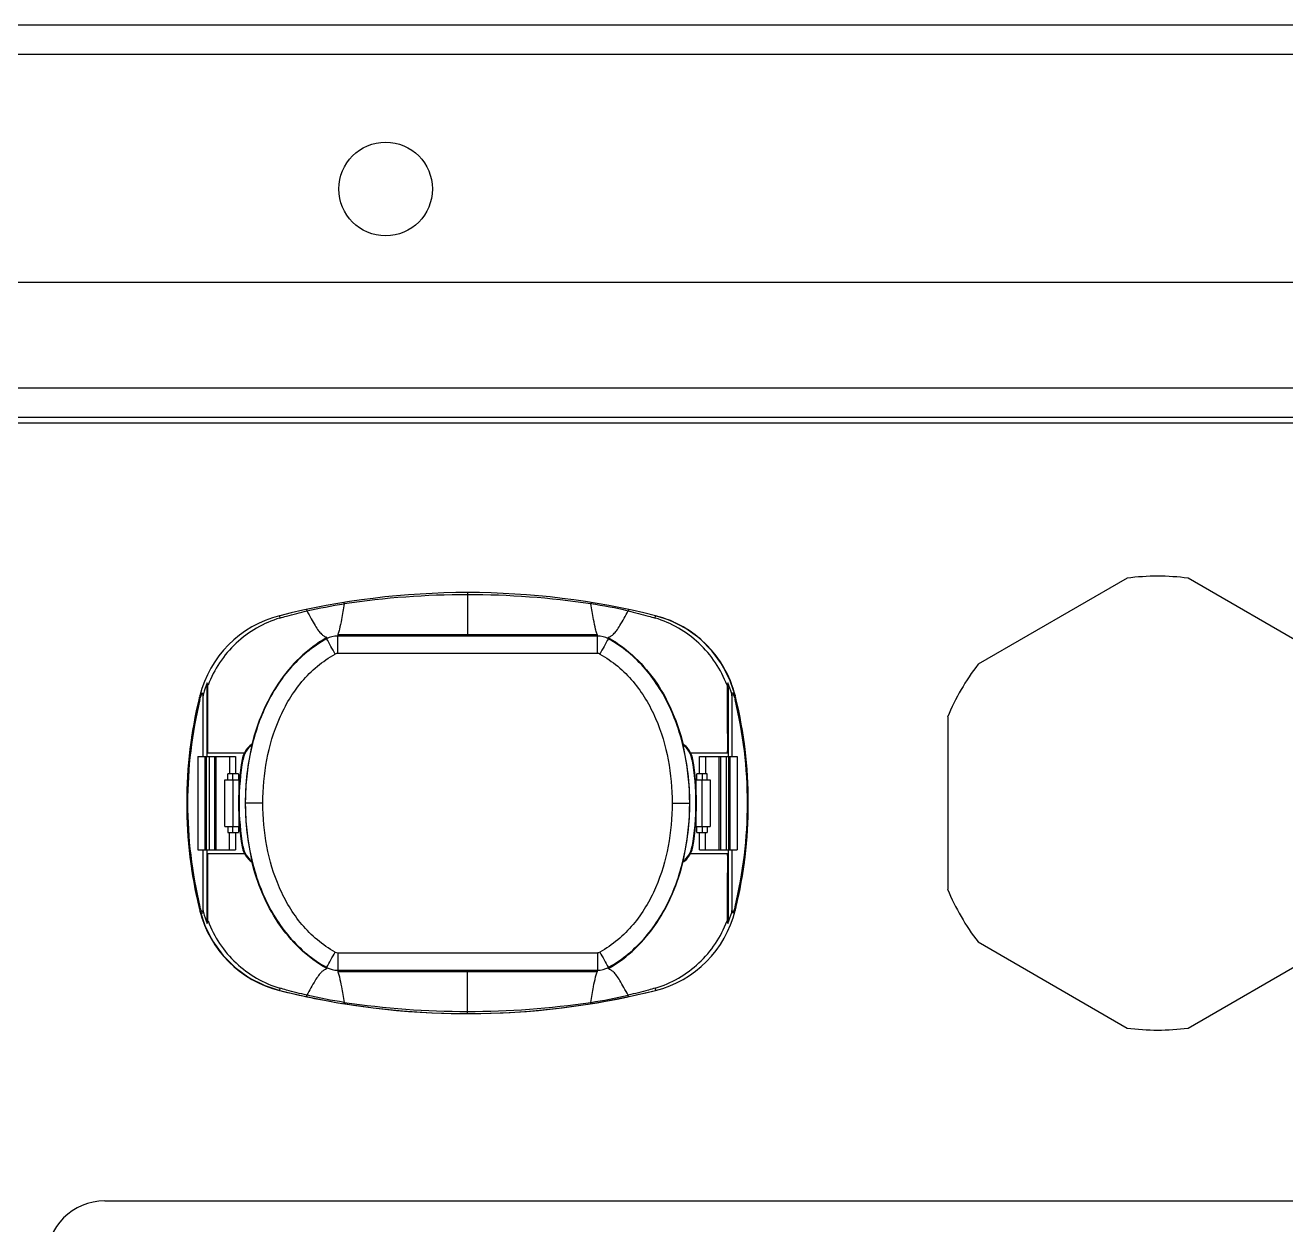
# Model space of a CAD drawing. Header units: millimetres. Extents: x 10297564 to 11610295, y -9287743 to -8409454.
# Drawn here: x 10497094 to 10499256, y -9075652 to -9073594 of the extents above; entities that cross this region are included whole.
import ezdxf

# ---------------------------------------------------------------- set-up
doc = ezdxf.new("R2010")
doc.units = ezdxf.units.MM
doc.header["$LTSCALE"] = 100
doc.layers.add('-0', color=7, linetype='Continuous')

# ---------------------------------------------------------------- blocks, each defined once
blk = doc.blocks.new('인버터 외형도')
at = {"layer": '-0', "linetype": 'Continuous'}
for p, q in [((99257.7, 55947.4), (85171.9, 55947.4)), ((99295.3, 55909.8), (85134.2, 55909.8)), ((99295.3, 55616.3), (85134.2, 55616.3)), ((85292.3, 55480.9), (99137.3, 55480.9)), ((85668.5, 55435.7), (98761.1, 55435.7)), ((86210.2, 55443.3), (98219.3, 55443.3)), ((97382.6, 55236), (97190.8, 55125.2)), ((97652.7, 55125.2), (97460.9, 55236)), ((96533.9, 55217.5), (96533.9, 55163.2)), ((96352.6, 55159.6), (96352.6, 55158.1)), ((96700.9, 55163.2), (96366.8, 55163.2)), ((96366.8, 55163.2), (96366.8, 55161.6)), ((96366.8, 55139.1), (96366.8, 55161.6)), ((96700.9, 55161.6), (96366.8, 55161.6)), ((96700.9, 55161.6), (96700.9, 55163.2)), ((96700.9, 55139.1), (96700.9, 55161.6)), ((96715, 55158.1), (96715, 55159.6)), ((96700.9, 55139.1), (96366.8, 55139.1)), ((96198.3, 55093.9), (96198.3, 55006.8)), ((96869.4, 55006.8), (96869.4, 55093.9)), ((96193.7, 55006.8), (96193.7, 55084.7)), ((96874, 55084.7), (96874, 55006.8)), ((96878.1, 55085.5), (96878.3, 55084.7)), ((97151.6, 55057.4), (97151.6, 54835.9)), ((96198.3, 55011.4), (96246.4, 55011.4)), ((96246.4, 55011.4), (96246.4, 55010.6)), ((96255.8, 55021.9), (96255.5, 55021.9)), ((96256.1, 55021.6), (96256.1, 55021.9)), ((96256.7, 55021.9), (96256.8, 55021.9)), ((96810.9, 55021.9), (96811, 55021.9)), ((96812.1, 55021.9), (96811.6, 55021.9)), ((96811.6, 55021.9), (96811.6, 55021.6)), ((96821.3, 55011.4), (96821.3, 55010.6)), ((96821.3, 55011.4), (96869.4, 55011.4)), ((96186.9, 55006.8), (96186.9, 54886.4)), ((96186.9, 55006.8), (96235.3, 55006.8)), ((96195.8, 55006.8), (96195.8, 54886.4)), ((96196.7, 55006.8), (96196.7, 54886.4)), ((96197.8, 55006.8), (96197.8, 54886.4)), ((96201.3, 55006.8), (96201.3, 54886.4)), ((96208.5, 55006.8), (96208.5, 54886.4)), ((96210, 55006.8), (96210, 54886.4)), ((96227.8, 55006.8), (96227.8, 54984.3)), ((96235.3, 55006.8), (96235.3, 54984.3)), ((96243.9, 55002.9), (96244.5, 55002.9)), ((96245.1, 55002.9), (96245.2, 55002.9)), ((96822.5, 55002.9), (96822.6, 55002.9)), ((96823.2, 55002.9), (96823.5, 55002.9)), ((96823.5, 55002.9), (96823.8, 55002.9)), ((96832.4, 54984.3), (96832.4, 55006.8)), ((96832.4, 55006.8), (96880.8, 55006.8)), ((96839.9, 55006.8), (96839.9, 54984.3)), ((96857.7, 54886.4), (96857.7, 55006.8)), ((96859.2, 55006.8), (96859.2, 54886.4)), ((96866.4, 55006.8), (96866.4, 54886.4)), ((96869.9, 54886.4), (96869.9, 55006.8)), ((96871, 54886.4), (96871, 55006.8)), ((96871.9, 54886.4), (96871.9, 55006.8)), ((96880.8, 55006.8), (96880.8, 54886.4)), ((96225.5, 54976.7), (96225.5, 54984.3)), ((96239, 54984.3), (96225.5, 54984.3)), ((96231.7, 54984.3), (96231.7, 54976.7)), ((96239, 54984.3), (96239, 54976.7)), ((96828.7, 54976.7), (96828.7, 54984.3)), ((96842.2, 54984.3), (96828.7, 54984.3)), ((96836.1, 54976.7), (96836.1, 54984.3)), ((96842.2, 54976.7), (96842.2, 54984.3)), ((96221.8, 54916.5), (96221.8, 54976.7)), ((96221.8, 54976.7), (96239.5, 54976.7)), ((96232, 54976.7), (96232, 54916.5)), ((96239.5, 54976.7), (96239.5, 54953.3)), ((96828.2, 54953.3), (96828.2, 54976.7)), ((96828.2, 54976.7), (96845.9, 54976.7)), ((96835.7, 54916.5), (96835.7, 54976.7)), ((96845.9, 54976.7), (96845.9, 54916.5)), ((96239.5, 54946.6), (96239.3, 54946.6)), ((96239.7, 54946.6), (96239.5, 54946.6)), ((96240.4, 54946.6), (96240.3, 54946.6)), ((96270.6, 54946.6), (96247.9, 54946.6)), ((96797.1, 54946.6), (96819.8, 54946.6)), ((96827.4, 54946.6), (96827.3, 54946.6)), ((96828.4, 54946.6), (96828, 54946.6)), ((96239.5, 54939.9), (96239.5, 54916.5)), ((96828.2, 54916.5), (96828.2, 54939.9)), ((96221.8, 54916.5), (96239.5, 54916.5)), ((96225.5, 54916.5), (96225.5, 54909)), ((96231.7, 54916.5), (96231.7, 54909)), ((96239, 54916.5), (96239, 54909)), ((96828.2, 54916.5), (96845.9, 54916.5)), ((96828.7, 54909), (96828.7, 54916.5)), ((96836.1, 54909), (96836.1, 54916.5)), ((96842.2, 54916.5), (96842.2, 54909)), ((96225.5, 54909), (96239, 54909)), ((96227.8, 54886.4), (96227.8, 54909)), ((96235.3, 54909), (96235.3, 54886.4)), ((96828.7, 54909), (96842.2, 54909)), ((96832.4, 54886.4), (96832.4, 54909)), ((96839.9, 54886.4), (96839.9, 54909)), ((96186.9, 54886.4), (96235.3, 54886.4)), ((96193.7, 54808.5), (96193.7, 54886.4)), ((96198.3, 54886.4), (96198.3, 54799.4)), ((96198.3, 54881.9), (96246.4, 54881.9)), ((96244.2, 54890.4), (96243.9, 54890.4)), ((96244.5, 54890.4), (96244.2, 54890.4)), ((96245.2, 54890.4), (96245.1, 54890.4)), ((96246.4, 54881.9), (96246.4, 54882.7)), ((96821.3, 54881.9), (96821.3, 54882.7)), ((96821.3, 54881.9), (96869.4, 54881.9)), ((96822.6, 54890.4), (96822.5, 54890.4)), ((96823.8, 54890.4), (96823.2, 54890.4)), ((96832.4, 54886.4), (96880.8, 54886.4)), ((96869.4, 54799.4), (96869.4, 54886.4)), ((96874, 54886.4), (96874, 54808.5)), ((96255.6, 54871.4), (96256.1, 54871.4)), ((96256.1, 54871.4), (96256.1, 54871.7)), ((96256.8, 54871.4), (96256.7, 54871.4)), ((96811, 54871.4), (96810.9, 54871.4)), ((96811.6, 54871.7), (96811.6, 54871.4)), ((96811.9, 54871.4), (96812.2, 54871.4)), ((96189.7, 54807.8), (96189.5, 54808.6)), ((96189.6, 54808.6), (96189.6, 54808.6)), ((97190.8, 54768.1), (97382.6, 54657.3)), ((97460.9, 54657.3), (97652.7, 54768.1)), ((96366.8, 54754.2), (96366.8, 54731.7)), ((96366.8, 54754.2), (96700.9, 54754.2)), ((96700.9, 54754.2), (96700.9, 54731.7)), ((96352.7, 54735.2), (96352.7, 54733.7)), ((96715.1, 54733.7), (96715.1, 54735.2)), ((96366.8, 54731.7), (96700.9, 54731.7)), ((96366.8, 54731.7), (96366.8, 54730.1)), ((96366.8, 54730.1), (96700.9, 54730.1)), ((96533.9, 54675.8), (96533.9, 54730.1)), ((96700.9, 54730.1), (96700.9, 54731.7)), ((96067.3, 54435), (97722.7, 54435))]:
    blk.add_line(p, q, dxfattribs=at)
for points in [[(96878.1, 55085.5), (96871.9, 55104), (96861.9, 55123.9), (96848.8, 55142.2), (96832.9, 55158.2), (96814.6, 55171.3), (96794.8, 55181.4), (96775.5, 55187.7)], [(96189.7, 54807.8), (96195.8, 54789.2), (96205.8, 54769.3), (96218.9, 54751.1), (96234.8, 54735.1), (96253.1, 54722), (96272.9, 54711.9), (96292.2, 54705.6)]]:
    blk.add_lwpolyline(points, dxfattribs=at)
blk.add_circle((96428.5, 55736.7), 60.2, dxfattribs=at)
for centre, radius, start, end in [((97421.7, 54946.6), 292, 82.2927, 97.7073), ((96533.9, 54222.6), 994.9, 75.9412, 104.0588), ((96533.9, 54222.6), 994.9, 75.9412, 104.0588), ((96533.3, 54142), 1072.7, 89.9702, 98.4781), ((96534.4, 54142), 1072.7, 81.5218, 90.0298), ((96607.2, 54628.6), 580.7, 76.7103, 81.5462), ((96326.4, 55050.8), 141.1, 104.0588, 166.1383), ((96326.4, 55050.8), 141.1, 104.0588, 166.1383), ((96741.3, 55050.8), 141.1, 13.8617, 75.9412), ((96741.3, 55050.8), 141.1, 14.197, 75.9412), ((97421.7, 54946.6), 292, 142.2927, 157.7073), ((96332.4, 55047.9), 143.9, 158.1673, 164.1228), ((96735.2, 55047.9), 144, 15.8725, 21.8278), ((96748.7, 54946.6), 576.1, 166.1383, 193.8617), ((96748.7, 54946.6), 576.1, 166.4234, 193.5766), ((96742.2, 54946.6), 568.5, 166.4192, 193.5808), ((96206.6, 55078.3), 18.2, 159.4101, 162.306), ((96861.2, 55078.3), 18, 17.7186, 20.5985), ((96325.5, 54946.6), 568.5, 346.4192, 13.5808), ((96319, 54946.6), 576.1, 346.1383, 13.8617), ((96319, 54946.6), 576.1, 346.4234, 13.5766), ((96273.7, 54997.8), 30.2, 154.9316, 169.824), ((96274.1, 54997.8), 30.1, 126.7517, 169.8358), ((96274.4, 54997.8), 30.1, 126.7223, 170.1531), ((96274.6, 54997.8), 30.1, 126.7349, 170.1615), ((96274.8, 54997.8), 30.1, 126.739, 170.1634), ((96792.9, 54997.8), 30.1, 9.8371, 53.261), ((96793.1, 54997.8), 30.1, 9.8386, 53.2651), ((96793.3, 54997.8), 30.1, 9.8466, 53.2777), ((96793.6, 54997.8), 30.1, 10.1633, 53.2491), ((96794, 54997.8), 30.2, 10.1764, 25.0689), ((96273.2, 54997.9), 29.7, 169.8605, 170.3196), ((96273.8, 54997.8), 29.8, 169.8323, 170.1853), ((96793.9, 54997.8), 29.8, 9.8139, 10.167), ((96794.5, 54997.9), 29.7, 9.6808, 10.14), ((96273.2, 54895.4), 29.7, 189.6808, 190.14), ((96273.7, 54895.5), 30.2, 190.1764, 205.0689), ((96273.8, 54895.4), 29.8, 189.8139, 190.1669), ((96274.1, 54895.5), 30.1, 190.1631, 233.2492), ((96274.4, 54895.5), 30.1, 189.8466, 233.2778), ((96274.6, 54895.5), 30.1, 189.8384, 233.2653), ((96274.8, 54895.5), 30.1, 189.8367, 233.2611), ((96792.9, 54895.5), 30.1, 306.739, 350.1631), ((96793.1, 54895.5), 30.1, 306.7349, 350.1613), ((96793.3, 54895.5), 30.1, 306.7225, 350.153), ((96793.6, 54895.5), 30.1, 306.7516, 349.8357), ((96794, 54895.5), 30.2, 334.9316, 349.824), ((96793.9, 54895.4), 29.8, 349.8322, 350.1853), ((96794.5, 54895.4), 29.7, 349.8605, 350.3196), ((97421.7, 54946.6), 292, 202.2927, 217.7073), ((96206.6, 54815), 18.2, 197.7085, 200.5822), ((96326.4, 54842.4), 141.1, 193.8617, 255.9412), ((96326.4, 54842.4), 141.1, 194.1973, 255.9412), ((96332.5, 54845.4), 144, 195.8723, 201.8278), ((96741.3, 54842.4), 141.1, 284.0588, 346.1383), ((96741.3, 54842.4), 141.1, 284.0588, 346.1383), ((96735.3, 54845.4), 143.9, 338.1673, 344.1228), ((96861, 54815), 18.2, 339.4227, 342.3081), ((96533.9, 55670.7), 994.9, 255.9412, 260.6523), ((96533.9, 55670.7), 994.9, 255.9412, 284.0588), ((96533.9, 55670.7), 994.9, 260.7942, 284.0588), ((96533.3, 55751.3), 1072.7, 261.5219, 270.0298), ((96534.4, 55751.3), 1072.7, 269.9702, 278.4781), ((96606.4, 55268.8), 584.9, 278.4712, 283.2681), ((97421.7, 54946.6), 292, 262.2927, 277.7073), ((96067.3, 54359.7), 75.2, 90, 180)]:
    blk.add_arc(centre, radius, start, end, dxfattribs=at)
for points, knots in [([(96292.4, 55184.7), (96295.3, 55185.5), (96306.8, 55188.8), (96318.4, 55191.7), (96327.1, 55193.8)], [0, 0, 0, 0, 0.253207, 1, 1, 1, 1]), ([(96326.8, 55195.7), (96326.7, 55195.7), (96327.1, 55194.7), (96327, 55194.3), (96327.1, 55193.8)], [0, 0, 0, 0, 0.256257, 1, 1, 1, 1]), ([(96327.1, 55193.8), (96329, 55190.5), (96332.5, 55184.2), (96337.4, 55175.6), (96341.6, 55168.9), (96345.4, 55164.4), (96348.5, 55161.9), (96350.7, 55160.7), (96352, 55160.2), (96352.6, 55159.8), (96352.7, 55159.6)], [0, 0, 0, 0, 0.262839, 0.497419, 0.682889, 0.812883, 0.899056, 0.95422, 0.986291, 1, 1, 1, 1]), ([(96375.1, 55203), (96374, 55196.3), (96372.4, 55185.3), (96369.7, 55172.6), (96367.9, 55166.1), (96366.9, 55163.8), (96366.8, 55163.2)], [0, 0, 0, 0, 0.499119, 0.819026, 0.956151, 1, 1, 1, 1]), ([(96374.7, 55204.7), (96374.8, 55204.7), (96374.8, 55203.8), (96375, 55203.4), (96375.1, 55203)], [0, 0, 0, 0, 0.256418, 1, 1, 1, 1]), ([(96693, 55204.7), (96692.9, 55204.7), (96692.9, 55203.8), (96692.7, 55203.4), (96692.6, 55203)], [0, 0, 0, 0, 0.256285, 1, 1, 1, 1]), ([(96700.9, 55163.2), (96700.8, 55163.8), (96699.8, 55166.1), (96698, 55172.6), (96695.5, 55185.4), (96693.7, 55196.3), (96692.6, 55203)], [0, 0, 0, 0, 0.043833, 0.181053, 0.500069, 1, 1, 1, 1]), ([(96715, 55159.6), (96715.1, 55159.8), (96715.7, 55160.2), (96717, 55160.7), (96719.3, 55161.9), (96722.3, 55164.4), (96726, 55168.9), (96732.4, 55178.8), (96737.1, 55187.5), (96740.7, 55193.8)], [0, 0, 0, 0, 0.013896, 0.04634, 0.101984, 0.187535, 0.317226, 0.502739, 1, 1, 1, 1]), ([(96740.9, 55195.7), (96741.1, 55195.7), (96740.7, 55194.7), (96740.8, 55194.2), (96740.7, 55193.8)], [0, 0, 0, 0, 0.256355, 1, 1, 1, 1]), ([(96740.7, 55193.8), (96749.3, 55191.7), (96760.9, 55188.8), (96772.4, 55185.5), (96775.3, 55184.7)], [0, 0, 0, 0, 0.74679, 1, 1, 1, 1]), ([(96292.4, 55184.7), (96271.7, 55178.6), (96232.6, 55156), (96207.7, 55118.6), (96200, 55098.3)], [0, 0, 0, 0, 0.499864, 1, 1, 1, 1]), ([(96292.2, 55187.7), (96292.1, 55187.7), (96292.1, 55187.3), (96292.1, 55186.4), (96292.3, 55185.4), (96292.4, 55184.7)], [0, 0, 0, 0, 0.074987, 0.266981, 1, 1, 1, 1]), ([(96775.3, 55184.7), (96775.4, 55185.4), (96775.6, 55186.4), (96775.6, 55187.3), (96775.6, 55187.7), (96775.5, 55187.7)], [0, 0, 0, 0, 0.73293, 0.924952, 1, 1, 1, 1]), ([(96867.7, 55098.3), (96860, 55118.6), (96835.1, 55156), (96796, 55178.6), (96775.3, 55184.7)], [0, 0, 0, 0, 0.500132, 1, 1, 1, 1]), ([(96352.6, 55158.1), (96334.7, 55148.1), (96302.3, 55121.3), (96269.9, 55068), (96251.8, 55008.5), (96248, 54967.2), (96248, 54946.6)], [0, 0, 0, 0, 0.2495, 0.499398, 0.749623, 1, 1, 1, 1]), ([(96352.7, 55159.6), (96340.2, 55152.4), (96317, 55134.9), (96280.1, 55090.6), (96263.2, 55049.7), (96256.3, 55021.9)], [0, 0, 0, 0, 0.250342, 0.500684, 1, 1, 1, 1]), ([(96715, 55159.6), (96727.5, 55152.4), (96750.7, 55134.9), (96787.7, 55090.6), (96804.5, 55049.7), (96811.4, 55021.9)], [0, 0, 0, 0, 0.25033, 0.500756, 1, 1, 1, 1]), ([(96819.7, 54946.6), (96819.7, 54967.2), (96816, 55008.5), (96797.8, 55067.9), (96765.4, 55121.3), (96733, 55148.1), (96715, 55158.1)], [0, 0, 0, 0, 0.250337, 0.500539, 0.750463, 1, 1, 1, 1]), ([(96270.6, 54946.6), (96270.5, 54965.2), (96273.9, 55002.5), (96289.7, 55056.3), (96313.7, 55096.8), (96340.1, 55123.3), (96355.5, 55133.8), (96363.6, 55138.4)], [0, 0, 0, 0, 0.250144, 0.500142, 0.749796, 0.874908, 1, 1, 1, 1]), ([(96366.8, 55139.1), (96366.2, 55139.1), (96365.2, 55138.9), (96364.1, 55138.7), (96363.6, 55138.4)], [0, 0, 0, 0, 0.499441, 1, 1, 1, 1]), ([(96704.1, 55138.4), (96712.2, 55133.8), (96727.6, 55123.3), (96754, 55096.8), (96778, 55056.3), (96793.8, 55002.5), (96797.2, 54965.2), (96797.1, 54946.6)], [0, 0, 0, 0, 0.125091, 0.250199, 0.499848, 0.749851, 1, 1, 1, 1]), ([(96200, 55098.3), (96199.5, 55098.1), (96199.3, 55100.1), (96199, 55100.9), (96198.9, 55101.4)], [0, 0, 0, 0, 0.489581, 1, 1, 1, 1]), ([(96199.6, 55011.4), (96199.5, 55025.9), (96199.7, 55047.8), (96199.8, 55076.8), (96199.8, 55091.2), (96199.9, 55098.3)], [0, 0, 0, 0, 0.503473, 0.753227, 1, 1, 1, 1]), ([(96867.8, 55098.3), (96867.9, 55091.2), (96867.9, 55076.8), (96868, 55047.8), (96868.2, 55025.9), (96868.1, 55011.4)], [0, 0, 0, 0, 0.246783, 0.496525, 1, 1, 1, 1]), ([(96189.6, 55080.1), (96189.4, 55080.3), (96189, 55080.8), (96188.7, 55081.5), (96188.8, 55081.9)], [0, 0, 0, 0, 0.312302, 1, 1, 1, 1]), ([(96189.5, 55084.7), (96189.5, 55084.7), (96189.5, 55084.6), (96189.6, 55084.7), (96189.6, 55084.6)], [0, 0, 0, 0, 0.261044, 1, 1, 1, 1]), ([(96190.3, 55082.8), (96190.2, 55083), (96189.8, 55083.5), (96189.6, 55084.2), (96189.6, 55084.6)], [0, 0, 0, 0, 0.286158, 1, 1, 1, 1]), ([(96190.2, 55086.1), (96190.6, 55086.8), (96191.4, 55088), (96193.1, 55088), (96193.7, 55087.6), (96194, 55087.3)], [0, 0, 0, 0, 0.518652, 0.737811, 1, 1, 1, 1]), ([(96190.3, 55082.8), (96190.5, 55083.5), (96191, 55084.6), (96191.6, 55085.8), (96192.4, 55086.3), (96193.3, 55085.9), (96193.6, 55085.2), (96193.7, 55084.7)], [0, 0, 0, 0, 0.321536, 0.575674, 0.664443, 0.749591, 1, 1, 1, 1]), ([(96876.1, 55087.7), (96875.8, 55087.9), (96874.8, 55088.1), (96874, 55087.6), (96873.7, 55087.3)], [0, 0, 0, 0, 0.45906, 1, 1, 1, 1]), ([(96874, 55084.7), (96874.1, 55085.2), (96874.4, 55085.9), (96875.3, 55086.3), (96876.1, 55085.8), (96876.7, 55084.6), (96877.2, 55083.5), (96877.4, 55082.8)], [0, 0, 0, 0, 0.250377, 0.335529, 0.424308, 0.678442, 1, 1, 1, 1]), ([(96878.1, 55084.6), (96878, 55085), (96877.5, 55086.1), (96876.9, 55087.3), (96876.1, 55087.7)], [0, 0, 0, 0, 0.287329, 1, 1, 1, 1]), ([(96878.1, 55084.6), (96878.1, 55084.6), (96878.2, 55084.7), (96878.2, 55084.7), (96878.2, 55084.7)], [0, 0, 0, 0, 0.623264, 1, 1, 1, 1]), ([(96878.1, 55080.1), (96878.3, 55080.3), (96878.7, 55080.8), (96879, 55081.5), (96878.9, 55081.9)], [0, 0, 0, 0, 0.312305, 1, 1, 1, 1]), ([(96878.2, 55084.7), (96878.2, 55084.7), (96878.2, 55084.7), (96878.3, 55084.7), (96878.3, 55084.7)], [0, 0, 0, 0, 0.671384, 1, 1, 1, 1]), ([(96248, 54946.6), (96248, 54926.1), (96251.7, 54884.8), (96269.9, 54825.3), (96302.3, 54772), (96334.7, 54745.2), (96352.7, 54735.2)], [0, 0, 0, 0, 0.250337, 0.500539, 0.750463, 1, 1, 1, 1]), ([(96363.6, 54754.9), (96355.5, 54759.5), (96340.1, 54770), (96313.7, 54796.5), (96289.7, 54837), (96273.9, 54890.8), (96270.5, 54928.1), (96270.6, 54946.6)], [0, 0, 0, 0, 0.125091, 0.250199, 0.499848, 0.749851, 1, 1, 1, 1]), ([(96797.1, 54946.6), (96797.2, 54928.1), (96793.8, 54890.8), (96778, 54837), (96754, 54796.5), (96727.6, 54770), (96712.2, 54759.5), (96704.1, 54754.9)], [0, 0, 0, 0, 0.250144, 0.500142, 0.749796, 0.874908, 1, 1, 1, 1]), ([(96715.1, 54735.2), (96733, 54745.2), (96765.4, 54772), (96797.8, 54825.3), (96815.9, 54884.8), (96819.7, 54926.1), (96819.7, 54946.6)], [0, 0, 0, 0, 0.2495, 0.499398, 0.749623, 1, 1, 1, 1]), ([(96199.9, 54794.9), (96199.8, 54802.1), (96199.8, 54816.5), (96199.7, 54845.5), (96199.5, 54867.3), (96199.6, 54881.9)], [0, 0, 0, 0, 0.246783, 0.496525, 1, 1, 1, 1]), ([(96868.1, 54881.9), (96868.2, 54867.3), (96868, 54845.5), (96867.9, 54816.5), (96867.9, 54802.1), (96867.8, 54795)], [0, 0, 0, 0, 0.503473, 0.753228, 1, 1, 1, 1]), ([(96352.7, 54733.7), (96340.2, 54740.9), (96317, 54758.4), (96280, 54802.7), (96263.2, 54843.6), (96256.3, 54871.4)], [0, 0, 0, 0, 0.25033, 0.500756, 1, 1, 1, 1]), ([(96715.1, 54733.7), (96727.5, 54740.9), (96750.7, 54758.4), (96787.6, 54802.7), (96804.5, 54843.6), (96811.4, 54871.4)], [0, 0, 0, 0, 0.250342, 0.500684, 1, 1, 1, 1]), ([(96189.6, 54813.1), (96189.4, 54813), (96189, 54812.5), (96188.7, 54811.8), (96188.8, 54811.4)], [0, 0, 0, 0, 0.312305, 1, 1, 1, 1]), ([(96189.5, 54808.6), (96189.5, 54808.6), (96189.5, 54808.6), (96189.5, 54808.6), (96189.6, 54808.6)], [0, 0, 0, 0, 0.269776, 1, 1, 1, 1]), ([(96189.6, 54808.6), (96189.7, 54808.3), (96190.2, 54807.2), (96190.8, 54806), (96191.6, 54805.6)], [0, 0, 0, 0, 0.28696, 1, 1, 1, 1]), ([(96193.7, 54808.5), (96193.6, 54808.1), (96193.3, 54807.4), (96192.4, 54807), (96191.6, 54807.5), (96191, 54808.7), (96190.5, 54809.8), (96190.3, 54810.4)], [0, 0, 0, 0, 0.250385, 0.335543, 0.424263, 0.678469, 1, 1, 1, 1]), ([(96191.6, 54805.6), (96191.9, 54805.4), (96192.9, 54805.1), (96193.7, 54805.7), (96194, 54806)], [0, 0, 0, 0, 0.459391, 1, 1, 1, 1]), ([(96877.5, 54807.2), (96877.1, 54806.5), (96876.3, 54805.3), (96874.6, 54805.2), (96874, 54805.7), (96873.7, 54806)], [0, 0, 0, 0, 0.518644, 0.737808, 1, 1, 1, 1]), ([(96877.4, 54810.4), (96877.2, 54809.8), (96876.7, 54808.7), (96876.1, 54807.5), (96875.3, 54807), (96874.4, 54807.4), (96874.1, 54808.1), (96874, 54808.5)], [0, 0, 0, 0, 0.321477, 0.575643, 0.664428, 0.749579, 1, 1, 1, 1]), ([(96877.4, 54810.4), (96877.5, 54810.3), (96877.9, 54809.8), (96878.1, 54809.1), (96878.1, 54808.6)], [0, 0, 0, 0, 0.286202, 1, 1, 1, 1]), ([(96878.1, 54813.1), (96878.3, 54813), (96878.7, 54812.5), (96879, 54811.8), (96878.9, 54811.4)], [0, 0, 0, 0, 0.312302, 1, 1, 1, 1]), ([(96878.1, 54808.6), (96878.1, 54808.6), (96878.2, 54808.6), (96878.2, 54808.6), (96878.3, 54808.6)], [0, 0, 0, 0, 0.735646, 1, 1, 1, 1]), ([(96200, 54795), (96207.7, 54774.7), (96232.6, 54737.3), (96271.7, 54714.7), (96292.4, 54708.6)], [0, 0, 0, 0, 0.500132, 1, 1, 1, 1]), ([(96775.3, 54708.6), (96796, 54714.7), (96835.1, 54737.3), (96860, 54774.7), (96867.7, 54795)], [0, 0, 0, 0, 0.499864, 1, 1, 1, 1]), ([(96700.9, 54754.2), (96701.5, 54754.2), (96702.5, 54754.4), (96703.6, 54754.6), (96704.1, 54754.9)], [0, 0, 0, 0, 0.499441, 1, 1, 1, 1]), ([(96352.7, 54733.7), (96352.6, 54733.5), (96352, 54733.1), (96350.7, 54732.6), (96348.4, 54731.4), (96345.4, 54728.9), (96341.7, 54724.4), (96335.3, 54714.5), (96330.6, 54705.8), (96327, 54699.5)], [0, 0, 0, 0, 0.013898, 0.046346, 0.101996, 0.187558, 0.317263, 0.502793, 1, 1, 1, 1]), ([(96366.8, 54730.1), (96366.9, 54729.5), (96367.9, 54727.2), (96369.7, 54720.7), (96372.2, 54707.9), (96374, 54697), (96375.1, 54690.3)], [0, 0, 0, 0, 0.043833, 0.181053, 0.500069, 1, 1, 1, 1]), ([(96692.6, 54690.3), (96693.7, 54697), (96695.3, 54708), (96698, 54720.7), (96699.8, 54727.2), (96700.8, 54729.5), (96700.9, 54730.1)], [0, 0, 0, 0, 0.499119, 0.819026, 0.956151, 1, 1, 1, 1]), ([(96740.7, 54699.5), (96738.8, 54702.8), (96735.2, 54709.1), (96730.3, 54717.7), (96726.1, 54724.4), (96722.3, 54728.9), (96719.2, 54731.4), (96717, 54732.6), (96715.7, 54733.1), (96715.1, 54733.5), (96715.1, 54733.7)], [0, 0, 0, 0, 0.262878, 0.497448, 0.682907, 0.812893, 0.899061, 0.954222, 0.986292, 1, 1, 1, 1]), ([(96292.4, 54708.6), (96292.3, 54707.9), (96292.1, 54706.8), (96292.1, 54706), (96292.1, 54705.6), (96292.2, 54705.6)], [0, 0, 0, 0, 0.73293, 0.924952, 1, 1, 1, 1]), ([(96327, 54699.5), (96318.4, 54701.6), (96306.8, 54704.5), (96295.3, 54707.8), (96292.4, 54708.6)], [0, 0, 0, 0, 0.746792, 1, 1, 1, 1]), ([(96775.3, 54708.6), (96772.4, 54707.8), (96760.9, 54704.5), (96749.3, 54701.6), (96740.7, 54699.5)], [0, 0, 0, 0, 0.253208, 1, 1, 1, 1]), ([(96775.3, 54708.6), (96775.4, 54707.9), (96775.6, 54706.8), (96775.6, 54706), (96775.6, 54705.6), (96775.5, 54705.6)], [0, 0, 0, 0, 0.733093, 0.925072, 1, 1, 1, 1]), ([(96326.8, 54697.5), (96326.8, 54697.5), (96326.8, 54697.8), (96326.9, 54698.1), (96326.9, 54698.8), (96327, 54699.2), (96327, 54699.5)], [0, 0, 0, 0, 0.063428, 0.253522, 0.567426, 1, 1, 1, 1]), ([(96375.1, 54690.3), (96375, 54689.9), (96374.8, 54689.5), (96374.8, 54688.5), (96374.7, 54688.6)], [0, 0, 0, 0, 0.74366, 1, 1, 1, 1]), ([(96693, 54688.6), (96692.9, 54688.5), (96692.9, 54689.5), (96692.7, 54689.9), (96692.6, 54690.3)], [0, 0, 0, 0, 0.25639, 1, 1, 1, 1]), ([(96740.9, 54697.5), (96741.1, 54697.6), (96740.6, 54698.6), (96740.7, 54699), (96740.7, 54699.5)], [0, 0, 0, 0, 0.256118, 1, 1, 1, 1])]:
    blk.add_open_spline(points, degree=3, knots=knots, dxfattribs=at)
for points in [[(96327.1, 55193.8), (96342.9, 55197.6), (96359, 55200.6), (96375.1, 55203)], [(96366.8, 55161.6), (96361.9, 55161.6), (96356.9, 55160.5), (96352.6, 55158.1)], [(96363.6, 55138.4), (96359.9, 55144.9), (96356.3, 55151.5), (96352.6, 55158.1)], [(96715.1, 55158.1), (96710.8, 55160.5), (96705.8, 55161.6), (96700.9, 55161.6)], [(96715.1, 55158.1), (96711.4, 55151.5), (96707.8, 55144.9), (96704.1, 55138.4)], [(96704.1, 55138.4), (96703.2, 55139), (96702, 55139.1), (96700.9, 55139.1)], [(96198.9, 55101.4), (96198.4, 55099), (96198.3, 55096.4), (96198.3, 55093.9)], [(96868.8, 55101.4), (96868.7, 55100.4), (96868.3, 55099.3), (96867.7, 55098.3)], [(96869.4, 55093.9), (96869.4, 55096.4), (96869.3, 55099), (96868.8, 55101.4)], [(96189.3, 55083.8), (96189.1, 55083.2), (96188.9, 55082.5), (96188.8, 55081.9)], [(96189.6, 55084.6), (96189.8, 55085.1), (96190, 55085.6), (96190.2, 55086.1)], [(96189.6, 55080.1), (96189.8, 55081.1), (96190, 55082), (96190.3, 55082.8)], [(96194, 55087.3), (96193.8, 55086.5), (96193.7, 55085.6), (96193.7, 55084.7)], [(96874, 55084.7), (96874, 55085.6), (96873.9, 55086.5), (96873.7, 55087.3)], [(96877.4, 55082.8), (96877.8, 55083.4), (96878.1, 55084), (96878.1, 55084.6)], [(96877.4, 55082.8), (96877.7, 55082), (96877.9, 55081.1), (96878.1, 55080.1)], [(96878.9, 55081.9), (96878.8, 55082.5), (96878.6, 55083.2), (96878.4, 55083.8)], [(96255.5, 55021.9), (96251.7, 55019), (96248.4, 55015), (96246.4, 55010.6)], [(96256.8, 55021.9), (96250.8, 54997.4), (96247.9, 54971.9), (96247.9, 54946.6)], [(96819.8, 54946.6), (96819.8, 54971.9), (96816.9, 54997.4), (96810.9, 55021.9)], [(96821.3, 55010.6), (96819.3, 55015), (96816, 55019), (96812.2, 55021.9)], [(96243.9, 55002.9), (96240.8, 54984.3), (96239.3, 54965.5), (96239.3, 54946.6)], [(96239.7, 54946.6), (96239.7, 54965.5), (96241.3, 54984.4), (96244.5, 55002.9)], [(96240, 54946.6), (96240, 54965.5), (96241.6, 54984.4), (96244.8, 55002.9)], [(96240.2, 54946.6), (96240.2, 54965.5), (96241.8, 54984.4), (96245, 55002.9)], [(96240.4, 54946.6), (96240.4, 54965.5), (96242, 54984.4), (96245.2, 55002.9)], [(96822.5, 55002.9), (96825.7, 54984.4), (96827.3, 54965.5), (96827.3, 54946.6)], [(96822.7, 55002.9), (96825.9, 54984.4), (96827.5, 54965.5), (96827.5, 54946.6)], [(96822.9, 55002.9), (96826.1, 54984.4), (96827.7, 54965.5), (96827.7, 54946.6)], [(96823.2, 55002.9), (96826.4, 54984.4), (96828, 54965.5), (96828, 54946.6)], [(96828.4, 54946.6), (96828.4, 54965.5), (96826.9, 54984.3), (96823.8, 55002.9)], [(96239.3, 54946.6), (96239.3, 54927.8), (96240.8, 54908.9), (96243.9, 54890.4)], [(96244.5, 54890.4), (96241.3, 54908.9), (96239.7, 54927.8), (96239.7, 54946.6)], [(96244.8, 54890.4), (96241.6, 54908.9), (96240, 54927.8), (96240, 54946.6)], [(96245, 54890.4), (96241.8, 54908.9), (96240.2, 54927.8), (96240.2, 54946.6)], [(96245.2, 54890.4), (96242, 54908.9), (96240.4, 54927.8), (96240.4, 54946.6)], [(96247.9, 54946.6), (96247.9, 54921.4), (96250.8, 54895.9), (96256.8, 54871.4)], [(96810.9, 54871.4), (96816.9, 54895.9), (96819.8, 54921.4), (96819.8, 54946.6)], [(96827.3, 54946.6), (96827.3, 54927.8), (96825.7, 54908.9), (96822.5, 54890.4)], [(96827.5, 54946.6), (96827.5, 54927.8), (96825.9, 54908.9), (96822.7, 54890.4)], [(96827.7, 54946.6), (96827.7, 54927.8), (96826.1, 54908.9), (96822.9, 54890.4)], [(96828, 54946.6), (96828, 54927.8), (96826.4, 54908.9), (96823.2, 54890.4)], [(96823.8, 54890.4), (96826.9, 54908.9), (96828.4, 54927.8), (96828.4, 54946.6)], [(96246.4, 54882.7), (96248.4, 54878.3), (96251.7, 54874.3), (96255.5, 54871.4)], [(96812.2, 54871.4), (96816, 54874.3), (96819.3, 54878.3), (96821.3, 54882.7)], [(96188.8, 54811.4), (96188.9, 54810.7), (96189.1, 54810.1), (96189.3, 54809.5)], [(96190.3, 54810.4), (96190, 54811.3), (96189.8, 54812.2), (96189.6, 54813.1)], [(96190.3, 54810.4), (96189.9, 54809.9), (96189.6, 54809.3), (96189.6, 54808.6)], [(96193.7, 54808.5), (96193.7, 54807.7), (96193.8, 54806.8), (96194, 54806)], [(96198.3, 54799.4), (96198.3, 54796.9), (96198.4, 54794.3), (96198.9, 54791.8)], [(96868.8, 54791.8), (96869.3, 54794.3), (96869.4, 54796.9), (96869.4, 54799.4)], [(96873.7, 54806), (96873.9, 54806.8), (96874, 54807.7), (96874, 54808.5)], [(96878.1, 54813.1), (96877.9, 54812.2), (96877.7, 54811.3), (96877.4, 54810.4)], [(96878.1, 54808.6), (96877.9, 54808.2), (96877.7, 54807.7), (96877.5, 54807.2)], [(96878.4, 54809.5), (96878.6, 54810.1), (96878.8, 54810.7), (96878.9, 54811.4)], [(96198.9, 54791.8), (96199, 54792.9), (96199.4, 54794), (96200, 54795)], [(96867.7, 54795), (96868.3, 54794), (96868.7, 54792.9), (96868.8, 54791.8)], [(96352.6, 54735.2), (96356.3, 54741.8), (96359.9, 54748.4), (96363.6, 54754.9)], [(96363.6, 54754.9), (96364.5, 54754.3), (96365.7, 54754.2), (96366.8, 54754.2)], [(96704.1, 54754.9), (96707.8, 54748.4), (96711.4, 54741.8), (96715.1, 54735.2)], [(96352.6, 54735.2), (96356.9, 54732.8), (96362, 54731.7), (96366.8, 54731.7)], [(96700.9, 54731.7), (96705.8, 54731.7), (96710.8, 54732.8), (96715.1, 54735.2)], [(96375.1, 54690.3), (96359, 54692.7), (96342.9, 54695.8), (96327, 54699.5)]]:
    blk.add_open_spline(points, degree=3, dxfattribs=at)

msp = doc.modelspace()

# ---------------------------------------------------------------- block references
at = {"xscale": 1.333333333333333, "yscale": 1.333333333333333, "zscale": 1.333333333333333}
msp.add_blockref('인버터 외형도', (10369140.6, -9148191), dxfattribs=at)

doc.saveas('drawing.dxf')
